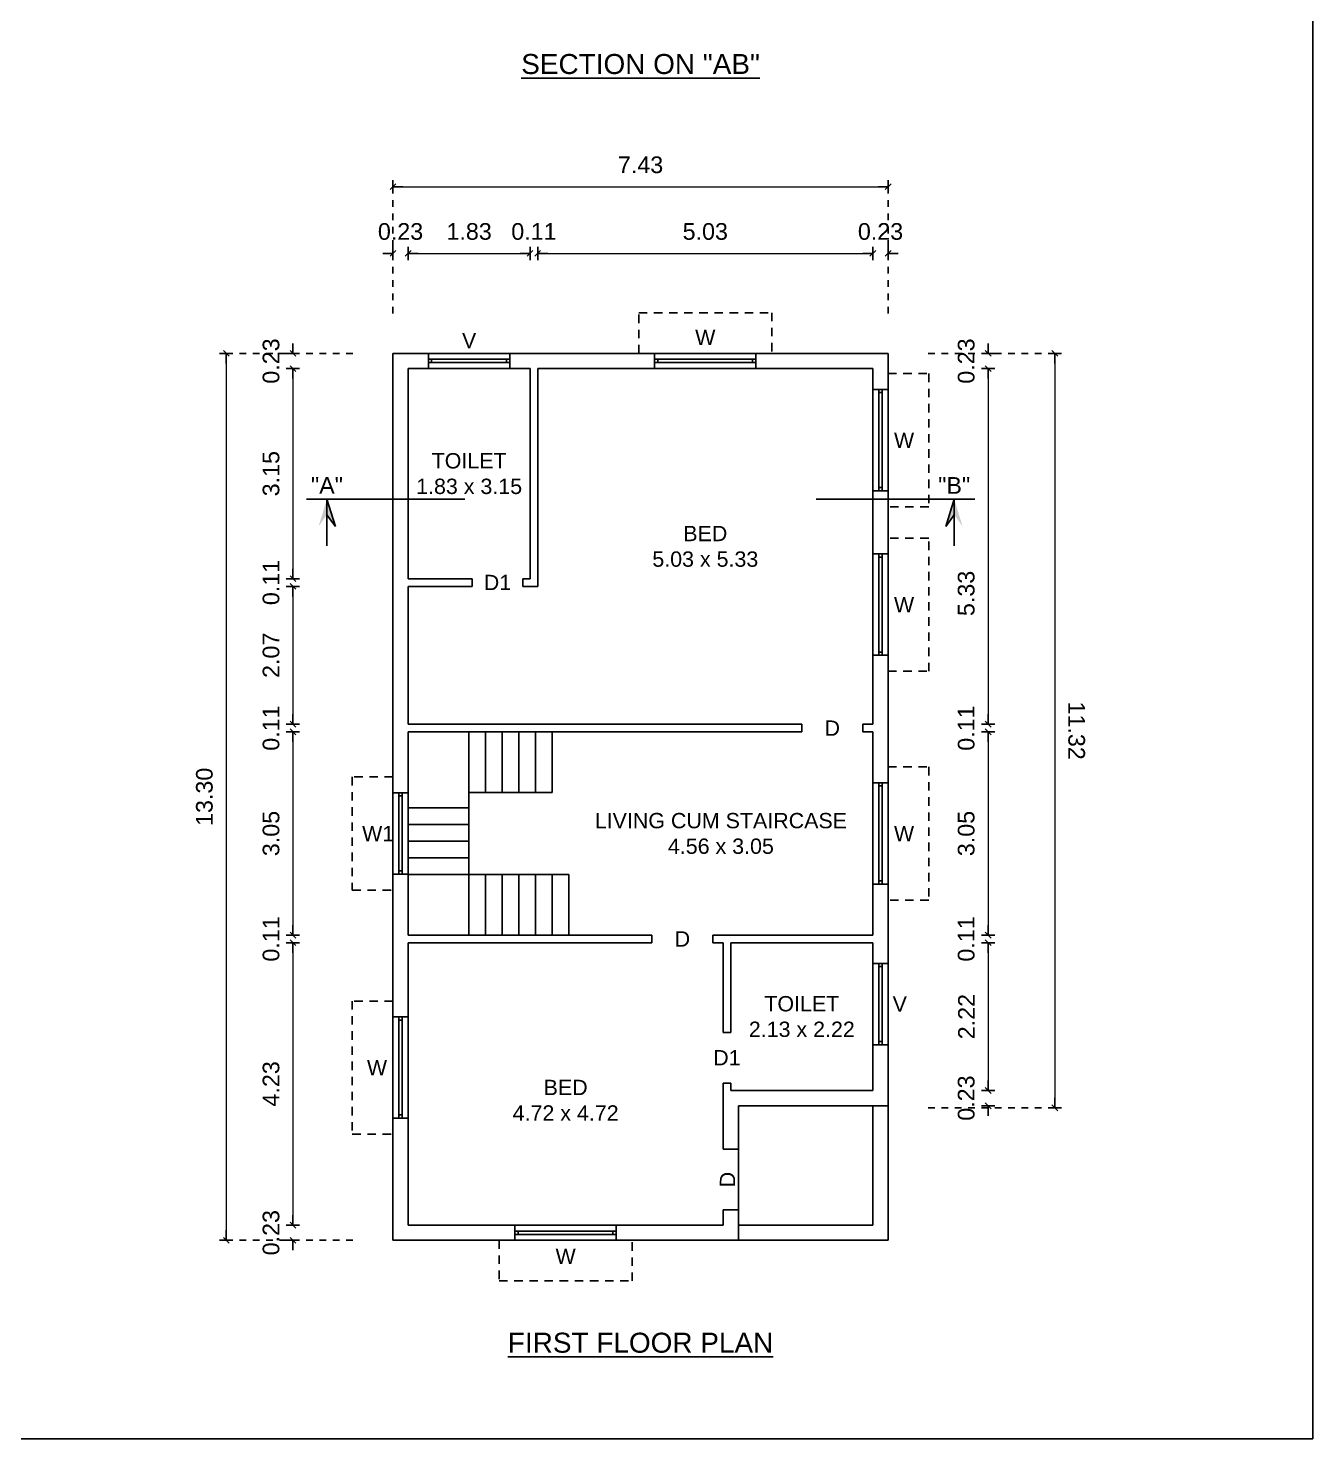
# Model space of a CAD drawing. Header units: metres. Extents: x 1126 to 1595, y 117 to 472.
# Drawn here: x 1530.76 to 1550.03, y 416.85 to 438 of the extents above; entities that cross this region are included whole.
import ezdxf
from ezdxf.enums import TextEntityAlignment as Align

# ---------------------------------------------------------------- set-up
doc = ezdxf.new("R2010")
doc.units = ezdxf.units.M
doc.linetypes.add('DOT', pattern=[0.25, 0, -0.25])
doc.linetypes.add('HIDDEN', pattern=[9.525, 6.35, -3.175])
for name, color, linetype in [('Sunshade', 8, 'HIDDEN'), ('TEXT', 7, 'Continuous'), ('Ventilator', 7, 'HIDDEN'), ('Window', 7, 'Continuous')]:
    doc.layers.add(name, color=color, linetype=linetype)
doc.styles.add('ARIAL', font='arial.ttf')
doc.styles.get("Standard").update_dxf_attribs({"font": 'arial.ttf', "height": 0.23})
doc.dimstyles.new('FLOOR DIM', dxfattribs={"dimtxt": 0.2, "dimasz": 0.05, "dimexe": 0.075, "dimexo": 0.3, "dimgap": 0.025, "dimtad": 0, "dimzin": 3, "dimdsep": 46, "dimtxsty": 'ARIAL', "dimblk": 'JM1', "dimcen": -0.09, "dimclrd": 5, "dimclre": 250, "dimclrt": 3, "dimazin": 0, "dimtfac": 0.65, "dimtix": 1, "dimtofl": 0, "dimtmove": 0, "dimatfit": 2, "dimfxl": 0, "dimfrac": 1, "dimtolj": 1, "dimlwd": 18, "dimlwe": -1, "dimarcsym": 0})

# ---------------------------------------------------------------- blocks, each defined once
blk = doc.blocks.new('JM1')
at = {"color": 2}
for p, q in [((-3, 0), (0, 0)), ((-0.88, -0.88), (0.88, 0.88)), ((0, 2), (0, -2))]:
    blk.add_line(p, q, dxfattribs=at)
blk = doc.blocks.new('*D869')
at = {"color": 5, "lineweight": 18}
for p, q in [((1536.179, 434.624), (1536.129, 434.624)), ((1536.508, 434.624), (1536.558, 434.624))]:
    blk.add_line(p, q, dxfattribs=at)
at = {"layer": 'Defpoints', "color": 0}
for p in [(1536.229, 434.624), (1536.229, 433.124), (1536.458, 432.895)]:
    blk.add_point(p, dxfattribs=at)
at = {"color": 5, "lineweight": 18, "xscale": 0.05, "yscale": 0.05, "zscale": 0.05}
blk.add_blockref('JM1', (1536.229, 434.624), dxfattribs=at)
at = {"color": 5, "lineweight": 18, "xscale": 0.05, "yscale": 0.05, "zscale": 0.05, "rotation": 180}
blk.add_blockref('JM1', (1536.458, 434.624), dxfattribs=at)
at = {"color": 3, "insert": (1536.343, 434.951), "char_height": 0.25, "attachment_point": 5, "style": 'ARIAL'}
blk.add_mtext('\\A1;0.23', dxfattribs=at)
blk = doc.blocks.new('*D870')
at = {"color": 250, "linetype": 'DOT', "ltscale": 0.25}
for p, q in [((1535.629, 433.124), (1533.654, 433.124)), ((1535.629, 419.822), (1533.654, 419.822))]:
    blk.add_line(p, q, dxfattribs=at)
at = {"color": 5, "lineweight": 18, "ltscale": 0.25}
blk.add_line((1533.729, 433.074), (1533.729, 419.872), dxfattribs=at)
at = {"layer": 'Defpoints', "color": 0, "linetype": 'ByBlock', "ltscale": 0.25}
for p in [(1536.229, 433.124), (1533.729, 419.822), (1536.229, 419.822)]:
    blk.add_point(p, dxfattribs=at)
at = {"color": 5, "linetype": 'ByBlock', "lineweight": 18, "ltscale": 0.25, "xscale": 0.05, "yscale": 0.05, "zscale": 0.05}
for p, rotation in [((1533.729, 433.124), 90), ((1533.729, 419.822), 270)]:
    blk.add_blockref('JM1', p, dxfattribs=dict(at, rotation=rotation))
at = {"color": 3, "linetype": 'ByBlock', "ltscale": 0.25, "insert": (1533.401, 426.473), "char_height": 0.25, "attachment_point": 5, "rotation": 90, "style": 'ARIAL'}
blk.add_mtext('\\A1;13.30', dxfattribs=at)
blk = doc.blocks.new('*D871')
at = {"color": 250, "linetype": 'DOT', "ltscale": 0.25}
for p, q in [((1536.229, 433.724), (1536.229, 435.699)), ((1543.658, 433.724), (1543.658, 435.699))]:
    blk.add_line(p, q, dxfattribs=at)
at = {"color": 5, "lineweight": 18, "ltscale": 0.25}
blk.add_line((1536.279, 435.624), (1543.608, 435.624), dxfattribs=at)
at = {"layer": 'Defpoints', "color": 0, "linetype": 'ByBlock', "ltscale": 0.25}
for p in [(1543.658, 435.624), (1536.229, 433.124), (1543.658, 433.124)]:
    blk.add_point(p, dxfattribs=at)
at = {"color": 5, "linetype": 'ByBlock', "lineweight": 18, "ltscale": 0.25, "xscale": 0.05, "yscale": 0.05, "zscale": 0.05, "rotation": 180}
blk.add_blockref('JM1', (1536.229, 435.624), dxfattribs=at)
at = {"color": 5, "linetype": 'ByBlock', "lineweight": 18, "ltscale": 0.25, "xscale": 0.05, "yscale": 0.05, "zscale": 0.05}
blk.add_blockref('JM1', (1543.658, 435.624), dxfattribs=at)
at = {"color": 3, "linetype": 'ByBlock', "ltscale": 0.25, "insert": (1539.944, 435.951), "char_height": 0.25, "attachment_point": 5, "style": 'ARIAL'}
blk.add_mtext('\\A1;7.43', dxfattribs=at)
blk = doc.blocks.new('*D872')
at = {"color": 5, "lineweight": 18, "ltscale": 50}
for p, q in [((1534.729, 433.174), (1534.729, 433.224)), ((1534.729, 432.845), (1534.729, 432.795))]:
    blk.add_line(p, q, dxfattribs=at)
at = {"layer": 'Defpoints', "color": 0, "ltscale": 50}
for p in [(1534.729, 433.124), (1536.229, 433.124), (1536.458, 432.895)]:
    blk.add_point(p, dxfattribs=at)
at = {"color": 5, "lineweight": 18, "ltscale": 50, "xscale": 0.05, "yscale": 0.05, "zscale": 0.05}
for p, rotation in [((1534.729, 433.124), 270), ((1534.729, 432.895), 90)]:
    blk.add_blockref('JM1', p, dxfattribs=dict(at, rotation=rotation))
at = {"color": 3, "ltscale": 50, "insert": (1534.401, 433.009), "char_height": 0.25, "attachment_point": 5, "rotation": 90, "style": 'ARIAL'}
blk.add_mtext('\\A1;0.23', dxfattribs=at)
blk = doc.blocks.new('*D873')
at = {"color": 5, "lineweight": 18}
blk.add_line((1536.508, 434.624), (1538.236, 434.624), dxfattribs=at)
at = {"layer": 'Defpoints', "color": 0}
for p in [(1538.286, 434.624), (1536.458, 432.895), (1538.286, 432.896)]:
    blk.add_point(p, dxfattribs=at)
at = {"color": 5, "lineweight": 18, "xscale": 0.05, "yscale": 0.05, "zscale": 0.05, "rotation": 180}
blk.add_blockref('JM1', (1536.458, 434.624), dxfattribs=at)
at = {"color": 5, "lineweight": 18, "xscale": 0.05, "yscale": 0.05, "zscale": 0.05}
blk.add_blockref('JM1', (1538.286, 434.624), dxfattribs=at)
at = {"color": 3, "insert": (1537.372, 434.951), "char_height": 0.25, "attachment_point": 5, "style": 'ARIAL'}
blk.add_mtext('\\A1;1.83', dxfattribs=at)
blk = doc.blocks.new('*D874')
at = {"color": 5, "lineweight": 18}
for p, q in [((1538.236, 434.624), (1538.186, 434.624)), ((1538.451, 434.624), (1538.501, 434.624))]:
    blk.add_line(p, q, dxfattribs=at)
at = {"layer": 'Defpoints', "color": 0}
for p in [(1538.401, 434.624), (1538.286, 432.896), (1538.401, 432.896)]:
    blk.add_point(p, dxfattribs=at)
at = {"color": 5, "lineweight": 18, "xscale": 0.05, "yscale": 0.05, "zscale": 0.05}
blk.add_blockref('JM1', (1538.286, 434.624), dxfattribs=at)
at = {"color": 5, "lineweight": 18, "xscale": 0.05, "yscale": 0.05, "zscale": 0.05, "rotation": 180}
blk.add_blockref('JM1', (1538.401, 434.624), dxfattribs=at)
at = {"color": 3, "insert": (1538.344, 434.951), "char_height": 0.25, "attachment_point": 5, "style": 'ARIAL'}
blk.add_mtext('\\A1;0.11', dxfattribs=at)
blk = doc.blocks.new('*D875')
at = {"color": 5, "lineweight": 18}
blk.add_line((1538.451, 434.624), (1543.38, 434.624), dxfattribs=at)
at = {"layer": 'Defpoints', "color": 0}
for p in [(1543.43, 434.624), (1538.401, 432.896), (1543.43, 432.896)]:
    blk.add_point(p, dxfattribs=at)
at = {"color": 5, "lineweight": 18, "xscale": 0.05, "yscale": 0.05, "zscale": 0.05, "rotation": 180}
blk.add_blockref('JM1', (1538.401, 434.624), dxfattribs=at)
at = {"color": 5, "lineweight": 18, "xscale": 0.05, "yscale": 0.05, "zscale": 0.05}
blk.add_blockref('JM1', (1543.43, 434.624), dxfattribs=at)
at = {"color": 3, "insert": (1540.915, 434.951), "char_height": 0.25, "attachment_point": 5, "style": 'ARIAL'}
blk.add_mtext('\\A1;5.03', dxfattribs=at)
blk = doc.blocks.new('*D876')
at = {"color": 5, "lineweight": 18}
for p, q in [((1543.38, 434.624), (1543.33, 434.624)), ((1543.708, 434.624), (1543.758, 434.624))]:
    blk.add_line(p, q, dxfattribs=at)
at = {"layer": 'Defpoints', "color": 0}
for p in [(1543.658, 434.624), (1543.658, 433.124), (1543.43, 432.896)]:
    blk.add_point(p, dxfattribs=at)
at = {"color": 5, "lineweight": 18, "xscale": 0.05, "yscale": 0.05, "zscale": 0.05}
blk.add_blockref('JM1', (1543.43, 434.624), dxfattribs=at)
at = {"color": 5, "lineweight": 18, "xscale": 0.05, "yscale": 0.05, "zscale": 0.05, "rotation": 180}
blk.add_blockref('JM1', (1543.658, 434.624), dxfattribs=at)
at = {"color": 3, "insert": (1543.544, 434.951), "char_height": 0.25, "attachment_point": 5, "style": 'ARIAL'}
blk.add_mtext('\\A1;0.23', dxfattribs=at)
blk = doc.blocks.new('*D877')
at = {"color": 5, "lineweight": 18}
blk.add_line((1534.729, 432.845), (1534.729, 429.795), dxfattribs=at)
at = {"layer": 'Defpoints', "color": 0}
for p in [(1536.458, 432.895), (1534.729, 429.745), (1536.458, 429.745)]:
    blk.add_point(p, dxfattribs=at)
at = {"color": 5, "lineweight": 18, "xscale": 0.05, "yscale": 0.05, "zscale": 0.05}
for p, rotation in [((1534.729, 432.895), 90), ((1534.729, 429.745), 270)]:
    blk.add_blockref('JM1', p, dxfattribs=dict(at, rotation=rotation))
at = {"color": 3, "insert": (1534.401, 431.32), "char_height": 0.25, "attachment_point": 5, "rotation": 90, "style": 'ARIAL'}
blk.add_mtext('\\A1;3.15', dxfattribs=at)
blk = doc.blocks.new('*D878')
at = {"color": 5, "lineweight": 18}
for p, q in [((1534.729, 429.795), (1534.729, 429.845)), ((1534.729, 429.58), (1534.729, 429.53))]:
    blk.add_line(p, q, dxfattribs=at)
at = {"layer": 'Defpoints', "color": 0}
for p in [(1536.458, 429.745), (1534.729, 429.63), (1536.458, 429.63)]:
    blk.add_point(p, dxfattribs=at)
at = {"color": 5, "lineweight": 18, "xscale": 0.05, "yscale": 0.05, "zscale": 0.05}
for p, rotation in [((1534.729, 429.745), 270), ((1534.729, 429.63), 90)]:
    blk.add_blockref('JM1', p, dxfattribs=dict(at, rotation=rotation))
at = {"color": 3, "insert": (1534.401, 429.688), "char_height": 0.25, "attachment_point": 5, "rotation": 90, "style": 'ARIAL'}
blk.add_mtext('\\A1;0.11', dxfattribs=at)
blk = doc.blocks.new('*D879')
at = {"color": 5, "lineweight": 18}
blk.add_line((1534.729, 429.58), (1534.729, 427.612), dxfattribs=at)
at = {"layer": 'Defpoints', "color": 0}
for p in [(1536.458, 429.63), (1534.729, 427.562), (1536.458, 427.562)]:
    blk.add_point(p, dxfattribs=at)
at = {"color": 5, "lineweight": 18, "xscale": 0.05, "yscale": 0.05, "zscale": 0.05}
for p, rotation in [((1534.729, 429.63), 90), ((1534.729, 427.562), 270)]:
    blk.add_blockref('JM1', p, dxfattribs=dict(at, rotation=rotation))
at = {"color": 3, "insert": (1534.401, 428.596), "char_height": 0.25, "attachment_point": 5, "rotation": 90, "style": 'ARIAL'}
blk.add_mtext('\\A1;2.07', dxfattribs=at)
blk = doc.blocks.new('*D880')
at = {"color": 5, "lineweight": 18}
for p, q in [((1534.729, 427.612), (1534.729, 427.662)), ((1534.729, 427.397), (1534.729, 427.347))]:
    blk.add_line(p, q, dxfattribs=at)
at = {"layer": 'Defpoints', "color": 0}
for p in [(1536.458, 427.562), (1534.729, 427.447), (1536.458, 427.447)]:
    blk.add_point(p, dxfattribs=at)
at = {"color": 5, "lineweight": 18, "xscale": 0.05, "yscale": 0.05, "zscale": 0.05}
for p, rotation in [((1534.729, 427.562), 270), ((1534.729, 427.447), 90)]:
    blk.add_blockref('JM1', p, dxfattribs=dict(at, rotation=rotation))
at = {"color": 3, "insert": (1534.401, 427.504), "char_height": 0.25, "attachment_point": 5, "rotation": 90, "style": 'ARIAL'}
blk.add_mtext('\\A1;0.11', dxfattribs=at)
blk = doc.blocks.new('*D881')
at = {"color": 5, "lineweight": 18}
blk.add_line((1534.729, 427.397), (1534.729, 424.449), dxfattribs=at)
at = {"layer": 'Defpoints', "color": 0}
for p in [(1536.458, 427.447), (1534.729, 424.399), (1536.458, 424.399)]:
    blk.add_point(p, dxfattribs=at)
at = {"color": 5, "lineweight": 18, "xscale": 0.05, "yscale": 0.05, "zscale": 0.05}
for p, rotation in [((1534.729, 427.447), 90), ((1534.729, 424.399), 270)]:
    blk.add_blockref('JM1', p, dxfattribs=dict(at, rotation=rotation))
at = {"color": 3, "insert": (1534.401, 425.923), "char_height": 0.25, "attachment_point": 5, "rotation": 90, "style": 'ARIAL'}
blk.add_mtext('\\A1;3.05', dxfattribs=at)
blk = doc.blocks.new('*D882')
at = {"color": 5, "lineweight": 18}
for p, q in [((1534.729, 424.449), (1534.729, 424.499)), ((1534.729, 424.235), (1534.729, 424.185))]:
    blk.add_line(p, q, dxfattribs=at)
at = {"layer": 'Defpoints', "color": 0}
for p in [(1536.458, 424.399), (1534.729, 424.285), (1536.458, 424.285)]:
    blk.add_point(p, dxfattribs=at)
at = {"color": 5, "lineweight": 18, "xscale": 0.05, "yscale": 0.05, "zscale": 0.05}
for p, rotation in [((1534.729, 424.399), 270), ((1534.729, 424.285), 90)]:
    blk.add_blockref('JM1', p, dxfattribs=dict(at, rotation=rotation))
at = {"color": 3, "insert": (1534.401, 424.342), "char_height": 0.25, "attachment_point": 5, "rotation": 90, "style": 'ARIAL'}
blk.add_mtext('\\A1;0.11', dxfattribs=at)
blk = doc.blocks.new('*D883')
at = {"color": 5, "lineweight": 18}
blk.add_line((1534.729, 424.235), (1534.729, 420.1), dxfattribs=at)
at = {"layer": 'Defpoints', "color": 0}
for p in [(1536.458, 424.285), (1534.729, 420.05), (1536.458, 420.05)]:
    blk.add_point(p, dxfattribs=at)
at = {"color": 5, "lineweight": 18, "xscale": 0.05, "yscale": 0.05, "zscale": 0.05}
for p, rotation in [((1534.729, 424.285), 90), ((1534.729, 420.05), 270)]:
    blk.add_blockref('JM1', p, dxfattribs=dict(at, rotation=rotation))
at = {"color": 3, "insert": (1534.401, 422.168), "char_height": 0.25, "attachment_point": 5, "rotation": 90, "style": 'ARIAL'}
blk.add_mtext('\\A1;4.23', dxfattribs=at)
blk = doc.blocks.new('*D884')
at = {"color": 5, "lineweight": 18}
for p, q in [((1534.729, 420.1), (1534.729, 420.15)), ((1534.729, 419.772), (1534.729, 419.722))]:
    blk.add_line(p, q, dxfattribs=at)
at = {"layer": 'Defpoints', "color": 0}
for p in [(1536.458, 420.05), (1534.729, 419.822), (1536.229, 419.822)]:
    blk.add_point(p, dxfattribs=at)
at = {"color": 5, "lineweight": 18, "xscale": 0.05, "yscale": 0.05, "zscale": 0.05}
for p, rotation in [((1534.729, 420.05), 270), ((1534.729, 419.822), 90)]:
    blk.add_blockref('JM1', p, dxfattribs=dict(at, rotation=rotation))
at = {"color": 3, "insert": (1534.401, 419.936), "char_height": 0.25, "attachment_point": 5, "rotation": 90, "style": 'ARIAL'}
blk.add_mtext('\\A1;0.23', dxfattribs=at)
blk = doc.blocks.new('*D885')
at = {"color": 250, "linetype": 'DOT', "ltscale": 0.25}
for p, q in [((1544.258, 433.124), (1546.233, 433.124)), ((1544.258, 421.808), (1546.233, 421.809))]:
    blk.add_line(p, q, dxfattribs=at)
at = {"color": 5, "lineweight": 18, "ltscale": 0.25}
blk.add_line((1546.158, 433.074), (1546.158, 421.859), dxfattribs=at)
at = {"layer": 'Defpoints', "color": 0, "linetype": 'ByBlock', "ltscale": 0.25}
for p in [(1543.658, 433.124), (1543.658, 421.808), (1546.158, 421.809)]:
    blk.add_point(p, dxfattribs=at)
at = {"color": 5, "linetype": 'ByBlock', "lineweight": 18, "ltscale": 0.25, "xscale": 0.05, "yscale": 0.05, "zscale": 0.05}
for p, rotation in [((1546.158, 433.124), 90.00212880549218), ((1546.158, 421.809), 270.0021288054922)]:
    blk.add_blockref('JM1', p, dxfattribs=dict(at, rotation=rotation))
at = {"color": 3, "linetype": 'ByBlock', "ltscale": 0.25, "insert": (1546.485, 427.466), "char_height": 0.25, "attachment_point": 5, "rotation": 270.0021, "style": 'ARIAL'}
blk.add_mtext('\\A1;11.32', dxfattribs=at)
blk = doc.blocks.new('*D886')
at = {"color": 5, "lineweight": 18, "ltscale": 50}
for p, q in [((1545.158, 433.174), (1545.158, 433.224)), ((1545.158, 432.845), (1545.158, 432.795))]:
    blk.add_line(p, q, dxfattribs=at)
at = {"layer": 'Defpoints', "color": 0, "ltscale": 50}
for p in [(1543.658, 433.124), (1545.158, 433.124), (1543.429, 432.895)]:
    blk.add_point(p, dxfattribs=at)
at = {"color": 5, "lineweight": 18, "ltscale": 50, "xscale": 0.05, "yscale": 0.05, "zscale": 0.05}
for p, rotation in [((1545.158, 433.124), 270), ((1545.158, 432.895), 90)]:
    blk.add_blockref('JM1', p, dxfattribs=dict(at, rotation=rotation))
at = {"color": 3, "ltscale": 50, "insert": (1544.83, 433.009), "char_height": 0.25, "attachment_point": 5, "rotation": 90, "style": 'ARIAL'}
blk.add_mtext('\\A1;0.23', dxfattribs=at)
blk = doc.blocks.new('*D887')
at = {"color": 5, "lineweight": 18}
blk.add_line((1545.158, 432.845), (1545.158, 427.612), dxfattribs=at)
at = {"layer": 'Defpoints', "color": 0}
for p in [(1543.429, 432.895), (1543.43, 427.562), (1545.158, 427.562)]:
    blk.add_point(p, dxfattribs=at)
at = {"color": 5, "lineweight": 18, "xscale": 0.05, "yscale": 0.05, "zscale": 0.05}
for p, rotation in [((1545.158, 432.895), 90), ((1545.158, 427.562), 270)]:
    blk.add_blockref('JM1', p, dxfattribs=dict(at, rotation=rotation))
at = {"color": 3, "insert": (1544.83, 429.524), "char_height": 0.25, "attachment_point": 5, "rotation": 90, "style": 'ARIAL'}
blk.add_mtext('\\A1;5.33', dxfattribs=at)
blk = doc.blocks.new('*D888')
at = {"color": 5, "lineweight": 18}
for p, q in [((1545.158, 427.612), (1545.158, 427.662)), ((1545.158, 427.397), (1545.158, 427.347))]:
    blk.add_line(p, q, dxfattribs=at)
at = {"layer": 'Defpoints', "color": 0}
for p in [(1543.43, 427.562), (1543.43, 427.447), (1545.158, 427.447)]:
    blk.add_point(p, dxfattribs=at)
at = {"color": 5, "lineweight": 18, "xscale": 0.05, "yscale": 0.05, "zscale": 0.05}
for p, rotation in [((1545.158, 427.562), 270), ((1545.158, 427.447), 90)]:
    blk.add_blockref('JM1', p, dxfattribs=dict(at, rotation=rotation))
at = {"color": 3, "insert": (1544.83, 427.504), "char_height": 0.25, "attachment_point": 5, "rotation": 90, "style": 'ARIAL'}
blk.add_mtext('\\A1;0.11', dxfattribs=at)
blk = doc.blocks.new('*D889')
at = {"color": 5, "lineweight": 18}
blk.add_line((1545.158, 427.397), (1545.158, 424.449), dxfattribs=at)
at = {"layer": 'Defpoints', "color": 0}
for p in [(1543.43, 427.447), (1543.43, 424.399), (1545.158, 424.399)]:
    blk.add_point(p, dxfattribs=at)
at = {"color": 5, "lineweight": 18, "xscale": 0.05, "yscale": 0.05, "zscale": 0.05}
for p, rotation in [((1545.158, 427.447), 90), ((1545.158, 424.399), 270)]:
    blk.add_blockref('JM1', p, dxfattribs=dict(at, rotation=rotation))
at = {"color": 3, "insert": (1544.83, 425.923), "char_height": 0.25, "attachment_point": 5, "rotation": 90, "style": 'ARIAL'}
blk.add_mtext('\\A1;3.05', dxfattribs=at)
blk = doc.blocks.new('*D890')
at = {"color": 5, "lineweight": 18}
for p, q in [((1545.158, 424.449), (1545.158, 424.499)), ((1545.158, 424.235), (1545.158, 424.185))]:
    blk.add_line(p, q, dxfattribs=at)
at = {"layer": 'Defpoints', "color": 0}
for p in [(1543.43, 424.399), (1543.43, 424.285), (1545.158, 424.285)]:
    blk.add_point(p, dxfattribs=at)
at = {"color": 5, "lineweight": 18, "xscale": 0.05, "yscale": 0.05, "zscale": 0.05}
for p, rotation in [((1545.158, 424.399), 270), ((1545.158, 424.285), 90)]:
    blk.add_blockref('JM1', p, dxfattribs=dict(at, rotation=rotation))
at = {"color": 3, "insert": (1544.83, 424.342), "char_height": 0.25, "attachment_point": 5, "rotation": 90, "style": 'ARIAL'}
blk.add_mtext('\\A1;0.11', dxfattribs=at)
blk = doc.blocks.new('*D891')
at = {"color": 5, "lineweight": 18}
blk.add_line((1545.158, 424.235), (1545.158, 422.12), dxfattribs=at)
at = {"layer": 'Defpoints', "color": 0}
for p in [(1543.43, 424.285), (1543.43, 422.07), (1545.158, 422.07)]:
    blk.add_point(p, dxfattribs=at)
at = {"color": 5, "lineweight": 18, "xscale": 0.05, "yscale": 0.05, "zscale": 0.05}
for p, rotation in [((1545.158, 424.285), 90), ((1545.158, 422.07), 270)]:
    blk.add_blockref('JM1', p, dxfattribs=dict(at, rotation=rotation))
at = {"color": 3, "insert": (1544.833, 423.177), "char_height": 0.25, "attachment_point": 5, "rotation": 90, "style": 'ARIAL'}
blk.add_mtext('\\A1;2.22', dxfattribs=at)
blk = doc.blocks.new('*D892')
at = {"color": 5, "lineweight": 18}
for p, q in [((1545.158, 422.12), (1545.158, 422.17)), ((1545.158, 421.79), (1545.158, 421.74))]:
    blk.add_line(p, q, dxfattribs=at)
at = {"layer": 'Defpoints', "color": 0}
for p in [(1543.43, 422.07), (1543.658, 421.84), (1545.158, 421.84)]:
    blk.add_point(p, dxfattribs=at)
at = {"color": 5, "lineweight": 18, "xscale": 0.05, "yscale": 0.05, "zscale": 0.05}
for p, rotation in [((1545.158, 422.07), 270), ((1545.158, 421.84), 90)]:
    blk.add_blockref('JM1', p, dxfattribs=dict(at, rotation=rotation))
at = {"color": 3, "insert": (1544.83, 421.955), "char_height": 0.25, "attachment_point": 5, "rotation": 90, "style": 'ARIAL'}
blk.add_mtext('\\A1;0.23', dxfattribs=at)

msp = doc.modelspace()

# ---------------------------------------------------------------- linework, layer by layer
for p, q in [((1536.229, 433.124), (1543.658, 433.124)), ((1536.229, 419.822), (1536.229, 433.124)), ((1543.658, 424.399), (1543.658, 433.124)), ((1536.458, 432.896), (1538.286, 432.896)), ((1536.458, 429.745), (1536.458, 432.896)), ((1538.286, 429.745), (1538.286, 432.896)), ((1538.401, 432.896), (1543.43, 432.896)), ((1538.401, 429.63), (1538.401, 432.896)), ((1543.43, 428.019), (1543.43, 432.896)), ((1536.458, 429.745), (1537.416, 429.745)), ((1537.416, 429.63), (1537.416, 429.745)), ((1538.176, 429.63), (1538.176, 429.745)), ((1538.176, 429.745), (1538.286, 429.745)), ((1536.458, 429.63), (1537.416, 429.63)), ((1536.458, 427.562), (1536.458, 429.63)), ((1538.176, 429.63), (1538.286, 429.63)), ((1538.286, 429.63), (1538.401, 429.63)), ((1543.43, 428.019), (1543.43, 427.562)), ((1536.458, 427.562), (1539.81, 427.562)), ((1539.81, 427.562), (1542.363, 427.562)), ((1542.363, 427.447), (1542.363, 427.562)), ((1543.277, 427.562), (1543.43, 427.562)), ((1543.277, 427.447), (1543.277, 427.562)), ((1536.458, 427.447), (1538.896, 427.447)), ((1536.458, 424.399), (1536.458, 427.447)), ((1537.368, 426.537), (1537.368, 427.447)), ((1537.618, 426.537), (1537.618, 427.447)), ((1537.868, 426.537), (1537.868, 427.447)), ((1538.118, 426.537), (1538.118, 427.447)), ((1538.368, 426.537), (1538.368, 427.447)), ((1538.618, 426.537), (1538.618, 427.447)), ((1538.896, 427.447), (1539.925, 427.447)), ((1539.925, 427.447), (1542.363, 427.447)), ((1539.925, 427.447), (1539.925, 427.447)), ((1543.277, 427.447), (1543.43, 427.447)), ((1543.43, 427.447), (1543.43, 424.399)), ((1537.368, 426.537), (1538.618, 426.537)), ((1537.368, 425.309), (1537.368, 426.537)), ((1536.458, 426.309), (1537.368, 426.309)), ((1536.458, 426.059), (1537.368, 426.059)), ((1536.458, 425.809), (1537.368, 425.809)), ((1536.458, 425.559), (1537.368, 425.559)), ((1536.458, 425.309), (1537.368, 425.309)), ((1537.368, 425.309), (1538.868, 425.309)), ((1537.368, 424.399), (1537.368, 425.309)), ((1537.618, 424.399), (1537.618, 425.309)), ((1537.868, 424.399), (1537.868, 425.309)), ((1538.118, 424.399), (1538.118, 425.309)), ((1538.368, 424.399), (1538.368, 425.309)), ((1538.618, 424.399), (1538.618, 425.309)), ((1538.868, 424.399), (1538.868, 425.309)), ((1536.458, 424.399), (1540.115, 424.399)), ((1540.115, 424.285), (1540.115, 424.399)), ((1541.03, 424.399), (1541.182, 424.399)), ((1541.03, 424.285), (1541.03, 424.399)), ((1541.182, 424.399), (1543.43, 424.399)), ((1543.658, 424.399), (1543.658, 424.399)), ((1543.658, 419.822), (1543.658, 424.399)), ((1536.458, 424.285), (1540.115, 424.285)), ((1536.458, 420.05), (1536.458, 424.285)), ((1541.03, 424.285), (1541.182, 424.285)), ((1541.182, 422.94), (1541.182, 424.285)), ((1541.296, 424.285), (1543.43, 424.285)), ((1541.296, 422.94), (1541.296, 424.285)), ((1543.43, 422.07), (1543.43, 424.285)), ((1541.182, 422.94), (1541.296, 422.94)), ((1541.182, 421.19), (1541.182, 422.18)), ((1541.182, 422.18), (1541.296, 422.18)), ((1541.182, 422.07), (1541.182, 422.038)), ((1541.296, 422.07), (1541.296, 422.18)), ((1541.296, 422.07), (1543.43, 422.07)), ((1543.658, 422.07), (1543.658, 422.07)), ((1541.411, 419.822), (1541.411, 421.84)), ((1541.411, 421.84), (1543.658, 421.84)), ((1543.43, 420.05), (1543.43, 421.84)), ((1541.182, 421.19), (1541.411, 421.19)), ((1541.182, 420.28), (1541.411, 420.28)), ((1541.182, 420.05), (1541.182, 420.28)), ((1536.458, 420.05), (1541.182, 420.05)), ((1541.411, 420.05), (1543.43, 420.05)), ((1536.229, 419.822), (1543.658, 419.822))]:
    msp.add_line(p, q)
at = {"color": 7}
for p, q in [((1537.31, 430.938), (1534.93, 430.938)), ((1535.239, 430.938), (1535.239, 430.238)), ((1535.239, 430.938), (1535.365, 430.529)), ((1542.578, 430.938), (1544.958, 430.938)), ((1544.649, 430.938), (1544.523, 430.529)), ((1544.649, 430.938), (1544.649, 430.238)), ((1535.365, 430.529), (1535.239, 430.705)), ((1544.523, 430.529), (1544.649, 430.705))]:
    msp.add_line(p, q, dxfattribs=at)
msp.add_lwpolyline([(1511.485, 453.414), (1550.029, 453.414), (1550.029, 416.845), (1511.485, 416.845)], close=True)
for points in [[(1535.113, 430.529), (1535.239, 430.938), (1535.239, 430.705)], [(1535.365, 430.529), (1535.239, 430.938), (1535.239, 430.705)], [(1544.523, 430.529), (1544.649, 430.938), (1544.649, 430.705)], [(1544.775, 430.529), (1544.649, 430.938), (1544.649, 430.705)]]:
    msp.add_solid(points, dxfattribs=at)
at = {"layer": 'Sunshade', "linetype": 'HIDDEN', "ltscale": 0.02}
for points in [[(1539.917, 433.124), (1539.917, 433.734), (1541.913, 433.734), (1541.913, 433.124)], [(1543.658, 432.82), (1544.268, 432.82), (1544.268, 430.824), (1543.658, 430.824)], [(1543.658, 428.358), (1544.268, 428.358), (1544.268, 430.354), (1543.658, 430.354)], [(1536.229, 426.771), (1535.619, 426.771), (1535.619, 425.075), (1536.229, 425.075)], [(1543.658, 426.921), (1544.268, 426.921), (1544.268, 424.925), (1543.658, 424.925)], [(1536.229, 423.411), (1535.619, 423.411), (1535.619, 421.415), (1536.229, 421.415)], [(1537.822, 419.822), (1537.822, 419.212), (1539.818, 419.212), (1539.818, 419.822)]]:
    msp.add_lwpolyline(points, dxfattribs=at)
at = {"layer": 'Ventilator'}
for p, q in [((1537.982, 433.036), (1536.762, 433.036)), ((1537.982, 432.985), (1536.762, 432.985)), ((1543.519, 422.755), (1543.519, 423.975)), ((1543.57, 422.755), (1543.57, 423.975))]:
    msp.add_line(p, q, dxfattribs=at)
at = {"layer": 'Window', "linetype": 'ByBlock'}
for p, q in [((1536.809, 433.036), (1536.809, 432.985)), ((1537.931, 433.036), (1537.931, 432.985)), ((1540.203, 433.036), (1540.203, 432.985)), ((1541.624, 433.036), (1541.624, 432.985)), ((1543.57, 432.535), (1543.519, 432.535)), ((1543.57, 431.113), (1543.519, 431.113)), ((1543.57, 430.066), (1543.519, 430.066)), ((1543.57, 428.644), (1543.519, 428.644)), ((1543.57, 426.636), (1543.519, 426.636)), ((1536.317, 426.486), (1536.368, 426.486)), ((1536.317, 425.364), (1536.368, 425.364)), ((1543.57, 425.214), (1543.519, 425.214)), ((1543.57, 423.928), (1543.519, 423.928)), ((1536.317, 423.125), (1536.368, 423.125)), ((1543.57, 422.806), (1543.519, 422.806)), ((1536.317, 421.703), (1536.368, 421.703)), ((1538.107, 419.91), (1538.107, 419.961)), ((1539.529, 419.91), (1539.529, 419.961))]:
    msp.add_line(p, q, dxfattribs=at)
at = {"layer": 'Window'}
for p, q in [((1541.675, 433.036), (1540.155, 433.036)), ((1541.675, 432.985), (1540.155, 432.985)), ((1543.519, 431.062), (1543.519, 432.582)), ((1543.57, 431.062), (1543.57, 432.582)), ((1543.519, 430.116), (1543.519, 428.596)), ((1543.57, 430.116), (1543.57, 428.596)), ((1536.317, 425.313), (1536.317, 426.533)), ((1536.368, 425.313), (1536.368, 426.533)), ((1543.519, 425.163), (1543.519, 426.683)), ((1543.57, 425.163), (1543.57, 426.683)), ((1536.317, 421.653), (1536.317, 423.173)), ((1536.368, 421.653), (1536.368, 423.173)), ((1539.58, 419.961), (1538.06, 419.961)), ((1539.58, 419.91), (1538.06, 419.91))]:
    msp.add_line(p, q, dxfattribs=at)
at = {"layer": 'Window', "linetype": 'ByBlock'}
for points in [[(1537.982, 432.896), (1537.982, 433.124), (1536.762, 433.124), (1536.762, 432.896)], [(1541.675, 432.896), (1541.675, 433.124), (1540.155, 433.124), (1540.155, 432.896)], [(1543.43, 431.062), (1543.658, 431.062), (1543.658, 432.582), (1543.43, 432.582)], [(1543.43, 430.116), (1543.658, 430.116), (1543.658, 428.596), (1543.43, 428.596)], [(1536.458, 425.313), (1536.229, 425.313), (1536.229, 426.533), (1536.458, 426.533)], [(1543.43, 425.163), (1543.658, 425.163), (1543.658, 426.683), (1543.43, 426.683)], [(1543.43, 422.755), (1543.658, 422.755), (1543.658, 423.975), (1543.43, 423.975)], [(1536.458, 421.653), (1536.229, 421.653), (1536.229, 423.173), (1536.458, 423.173)], [(1539.58, 420.05), (1539.58, 419.822), (1538.06, 419.822), (1538.06, 420.05)]]:
    msp.add_lwpolyline(points, close=True, dxfattribs=at)

# ---------------------------------------------------------------- texts
at = {"color": 7, "style": 'ARIAL'}
for s, p in [('"A"', (1535.239, 431.019)), ('"B"', (1544.649, 431.019))]:
    msp.add_text(s, height=0.25, dxfattribs=at).set_placement(p, align=Align.CENTER)
at = {"char_height": 0.23, "attachment_point": 5}
for s, insert in [('TOILET\\P1.83 x 3.15', (1537.372, 431.32)), ('BED\\P5.03 x 5.33', (1540.915, 430.229)), ('LIVING CUM STAIRCASE\\P4.56 x 3.05', (1541.149, 425.923)), ('TOILET\\P2.13 x 2.22', (1542.363, 423.177)), ('BED\\P4.72 x 4.72', (1538.82, 421.923))]:
    msp.add_mtext(s, dxfattribs=dict(at, insert=insert))
at = {"layer": 'TEXT', "style": 'ARIAL'}
for s, p in [('V', (1537.372, 433.317)), ('W', (1540.915, 433.363)), ('W', (1543.897, 431.822)), ('W', (1543.897, 429.356)), ('W1', (1536.007, 425.922)), ('W', (1543.897, 425.923)), ('V', (1543.833, 423.365)), ('W', (1535.99, 422.413)), ('W', (1538.82, 419.583))]:
    msp.add_text(s, height=0.23, dxfattribs=at).set_placement(p, align=Align.MIDDLE_CENTER)
for s, rotation, p in [('D1', 359.998, (1537.797, 429.688)), ('D', 359.998, (1542.82, 427.504)), ('D', 359.998, (1540.572, 424.342)), ('D1', 359.998, (1541.239, 422.56)), ('D', 90, (1541.248, 420.733))]:
    msp.add_text(s, height=0.23, rotation=rotation, dxfattribs=at).set_placement(p, align=Align.MIDDLE_CENTER)
at = {"layer": 'TEXT', "char_height": 0.3, "attachment_point": 5, "style": 'ARIAL'}
for s, insert, width in [('{\\fArial|b0|i0|c0|p18;\\LSECTION ON "AB"}', (1539.944, 437.462), 3.8362), ('{\\fArial|b0|i0|c0|p18;\\LFIRST FLOOR PLAN\\l }', (1539.944, 418.284), 4.78593)]:
    msp.add_mtext(s, dxfattribs=dict(at, insert=insert, width=width))

# ---------------------------------------------------------------- dimensions: what is measured, and where the dimension line sits
at = {"color": 7, "linetype": 'ByBlock', "ltscale": 0.25}
for p1, p2, distance, picture, middle in [((1536.229, 433.124), (1543.658, 433.124), 2.5, '*D871', (1539.944, 435.951)), ((1536.229, 433.124), (1536.229, 419.822), -2.5, '*D870', (1533.401, 426.473)), ((1543.658, 433.124), (1543.658, 421.808), 2.5, '*D885', (1546.485, 427.466))]:
    dim = msp.add_aligned_dim(p1=p1, p2=p2, distance=distance, dimstyle='FLOOR DIM', override={"dimtxt": 0.25, "dimexo": 0.6, "dimgap": 0.2, "dimtad": 1, "dimpost": '\\X'}, dxfattribs=at)
    dim.commit()
    dim.dimension.update_dxf_attribs({"geometry": picture, "text_midpoint": middle})
at = {"color": 7}
dim = msp.add_linear_dim(base=(1536.229, 434.624), p1=(1536.458, 432.895), p2=(1536.229, 433.124), dimstyle='FLOOR DIM', override={"dimtxt": 0.25, "dimgap": 0.2, "dimtad": 1, "dimpost": '\\X', "dimse1": 1, "dimse2": 1, "dimtmove": 2}, dxfattribs=at)
dim.commit()
dim.dimension.update_dxf_attribs({"geometry": '*D869', "text_midpoint": (1536.343, 434.951)})
for base, p1, p2, picture, middle in [((1538.286, 434.624), (1536.458, 432.895), (1538.286, 432.896), '*D873', (1537.372, 434.951)), ((1538.4007, 434.6237), (1538.2864, 432.8955), (1538.4007, 432.8955), '*D874', (1538.3435, 434.9513)), ((1543.43, 434.624), (1538.401, 432.896), (1543.43, 432.896), '*D875', (1540.915, 434.951)), ((1543.658, 434.624), (1543.43, 432.896), (1543.658, 433.124), '*D876', (1543.544, 434.951))]:
    dim = msp.add_linear_dim(base=base, p1=p1, p2=p2, dimstyle='FLOOR DIM', override={"dimtxt": 0.25, "dimgap": 0.2, "dimtad": 1, "dimpost": '\\X', "dimse1": 1, "dimse2": 1, "dimtmove": 2})
    dim.commit()
    dim.dimension.update_dxf_attribs({"geometry": picture, "text_midpoint": middle})
at = {"ltscale": 50}
for base, p1, p2, picture, middle in [((1534.729, 433.124), (1536.458, 432.895), (1536.229, 433.124), '*D872', (1534.401, 433.009)), ((1545.158, 433.124), (1543.429, 432.895), (1543.658, 433.124), '*D886', (1544.83, 433.009))]:
    dim = msp.add_linear_dim(base=base, p1=p1, p2=p2, angle=270, dimstyle='FLOOR DIM', override={"dimtxt": 0.25, "dimgap": 0.2, "dimtad": 1, "dimpost": '\\X', "dimse1": 1, "dimse2": 1, "dimtmove": 2}, dxfattribs=at)
    dim.commit()
    dim.dimension.update_dxf_attribs({"geometry": picture, "text_midpoint": middle})
for base, p1, p2, picture, middle in [((1534.729, 429.745), (1536.458, 432.895), (1536.458, 429.745), '*D877', (1534.401, 431.32)), ((1534.729, 429.6304), (1536.4576, 429.7447), (1536.4576, 429.6304), '*D878', (1534.4013, 429.6876)), ((1534.729, 427.562), (1536.458, 429.63), (1536.458, 427.562), '*D879', (1534.401, 428.596)), ((1534.729, 427.4472), (1536.4576, 427.5615), (1536.4576, 427.4472), '*D880', (1534.4013, 427.5044)), ((1545.158, 427.4472), (1543.4299, 427.5615), (1543.4299, 427.4472), '*D888', (1544.8304, 427.5044)), ((1534.729, 424.399), (1536.458, 427.447), (1536.458, 424.399), '*D881', (1534.401, 425.923)), ((1545.158, 424.399), (1543.43, 427.447), (1543.43, 424.399), '*D889', (1544.83, 425.923)), ((1534.729, 424.285), (1536.458, 424.399), (1536.458, 424.285), '*D882', (1534.401, 424.342)), ((1545.158, 424.285), (1543.43, 424.399), (1543.43, 424.285), '*D890', (1544.83, 424.342)), ((1534.729, 420.0503), (1536.4576, 424.2849), (1536.4576, 420.0503), '*D883', (1534.4012, 422.1676)), ((1545.158, 422.0696), (1543.4299, 424.2849), (1543.4299, 422.0696), '*D891', (1544.8325, 423.1773)), ((1545.158, 421.84), (1543.43, 422.07), (1543.658, 421.84), '*D892', (1544.83, 421.955)), ((1534.729, 419.822), (1536.458, 420.05), (1536.229, 419.822), '*D884', (1534.401, 419.936))]:
    dim = msp.add_linear_dim(base=base, p1=p1, p2=p2, angle=270, dimstyle='FLOOR DIM', override={"dimtxt": 0.25, "dimgap": 0.2, "dimtad": 1, "dimpost": '\\X', "dimse1": 1, "dimse2": 1, "dimtmove": 2})
    dim.commit()
    dim.dimension.update_dxf_attribs({"geometry": picture, "text_midpoint": middle})
dim = msp.add_linear_dim(base=(1545.158, 427.562), p1=(1543.429, 432.895), p2=(1543.43, 427.562), angle=270, dimstyle='FLOOR DIM', override={"dimtxt": 0.25, "dimgap": 0.2, "dimtad": 1, "dimpost": '\\X', "dimse1": 1, "dimse2": 1, "dimtmove": 2})
dim.commit()
dim.dimension.update_dxf_attribs({"geometry": '*D887', "text_midpoint": (1544.83, 429.524), "dimtype": 160})

doc.saveas('drawing.dxf')
